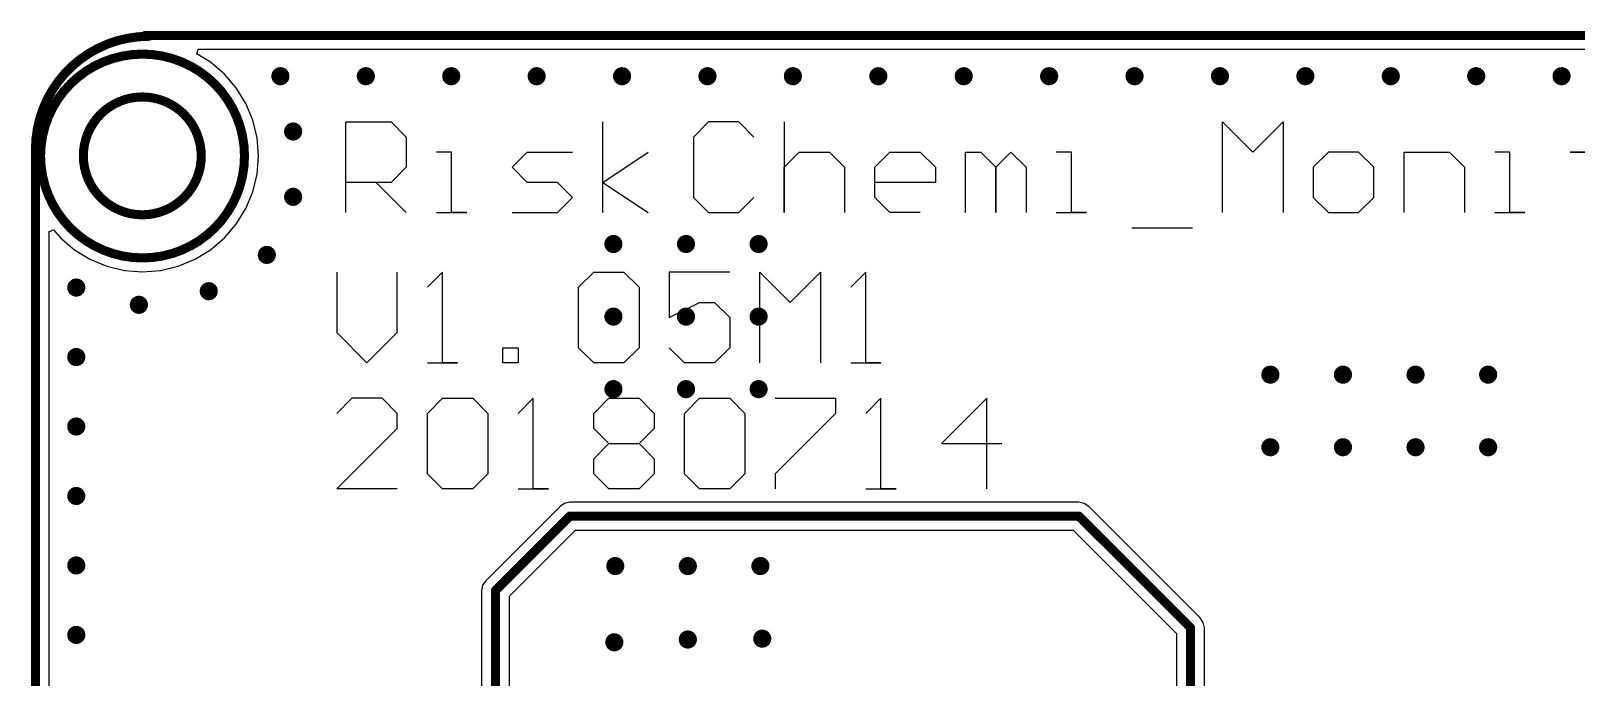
# Model space of a CAD drawing. Header units: millimetres. Extents: x 290 to 416, y 396 to 474.
# Drawn here: x 289.71 to 332.97, y 455.36 to 473.45 of the extents above; entities that cross this region are included whole.
import ezdxf

# ---------------------------------------------------------------- set-up
doc = ezdxf.new("R2010")
doc.units = ezdxf.units.MM
for name, color, linetype in [('BottomLayer', 5, 'Continuous'), ('KeepOutLayer', 6, 'Continuous'), ('MultiLayer', 9, 'Continuous'), ('TopLayer', 1, 'Continuous'), ('TopOverlay', 2, 'Continuous'), ('ViaHoleLayer', 16, 'Continuous')]:
    doc.layers.add(name, color=color, linetype=linetype)

msp = doc.modelspace()

# ---------------------------------------------------------------- linework, layer by layer
at = {"layer": 'BottomLayer'}
for p, q in [((294.359, 472.812), (294.394, 472.939)), ((294.744, 472.576), (294.359, 472.812)), ((294.394, 472.939), (388.315, 472.939)), ((295.131, 472.245), (294.744, 472.576)), ((295.462, 471.858), (295.131, 472.245)), ((295.728, 471.424), (295.462, 471.858)), ((295.923, 470.954), (295.728, 471.424)), ((296.042, 470.458), (295.923, 470.954)), ((296.082, 469.951), (296.042, 470.458)), ((296.042, 469.443), (296.082, 469.951)), ((295.923, 468.948), (296.042, 469.443)), ((295.728, 468.478), (295.923, 468.948)), ((295.462, 468.043), (295.728, 468.478)), ((295.131, 467.656), (295.462, 468.043)), ((290.228, 467.841), (290.347, 467.885)), ((290.228, 404.45), (290.228, 467.841)), ((290.347, 467.885), (290.542, 467.656)), ((290.542, 467.656), (290.929, 467.326)), ((294.744, 467.326), (295.131, 467.656)), ((290.929, 467.326), (291.363, 467.06)), ((294.31, 467.06), (294.744, 467.326)), ((291.363, 467.06), (291.834, 466.865)), ((291.834, 466.865), (292.329, 466.746)), ((292.329, 466.746), (292.837, 466.706)), ((292.837, 466.706), (293.344, 466.746)), ((293.344, 466.746), (293.839, 466.865)), ((293.839, 466.865), (294.31, 467.06)), ((304.8, 460.255), (304.651, 460.226)), ((319.049, 460.255), (304.8, 460.255)), ((319.198, 460.226), (319.049, 460.255)), ((304.525, 460.142), (302.443, 458.059)), ((304.651, 460.226), (304.525, 460.142)), ((319.324, 460.142), (319.198, 460.226)), ((322.448, 457.017), (319.324, 460.142)), ((303.106, 457.623), (304.961, 459.479)), ((304.961, 459.479), (318.888, 459.479)), ((318.888, 459.479), (321.785, 456.582)), ((302.358, 457.933), (302.329, 457.784)), ((302.329, 457.784), (302.329, 452.218)), ((302.443, 458.059), (302.358, 457.933)), ((303.106, 452.218), (303.106, 457.623)), ((322.532, 456.891), (322.448, 457.017)), ((322.562, 456.743), (322.532, 456.891)), ((321.785, 456.582), (321.785, 444.132)), ((322.562, 444.098), (322.562, 456.743))]:
    msp.add_line(p, q, dxfattribs=at)
for points, const_width in [([(296.57, 472.186, 1), (296.824, 472.186, 1)], 0.254), ([(298.961, 472.186, 1), (299.215, 472.186, 1)], 0.254), ([(301.352, 472.186, 1), (301.606, 472.186, 1)], 0.254), ([(303.743, 472.186, 1), (303.997, 472.186, 1)], 0.254), ([(306.134, 472.186, 1), (306.388, 472.186, 1)], 0.254), ([(308.525, 472.186, 1), (308.779, 472.186, 1)], 0.254), ([(310.916, 472.186, 1), (311.17, 472.186, 1)], 0.254), ([(313.307, 472.186, 1), (313.561, 472.186, 1)], 0.254), ([(315.698, 472.186, 1), (315.952, 472.186, 1)], 0.254), ([(318.089, 472.186, 1), (318.343, 472.186, 1)], 0.254), ([(320.48, 472.186, 1), (320.734, 472.186, 1)], 0.254), ([(322.871, 472.186, 1), (323.125, 472.186, 1)], 0.254), ([(325.262, 472.186, 1), (325.516, 472.186, 1)], 0.254), ([(327.653, 472.186, 1), (327.907, 472.186, 1)], 0.254), ([(330.044, 472.186, 1), (330.298, 472.186, 1)], 0.254), ([(332.434, 472.186, 1), (332.688, 472.186, 1)], 0.254), ([(296.926, 470.637, 1), (297.18, 470.637, 1)], 0.254), ([(296.926, 468.808, 1), (297.18, 468.808, 1)], 0.254), ([(305.892, 467.487, 1), (306.146, 467.487, 1)], 0.254), ([(307.924, 467.487, 1), (308.178, 467.487, 1)], 0.254), ([(309.956, 467.487, 1), (310.21, 467.487, 1)], 0.254), ([(296.189, 467.182, 1), (296.443, 467.182, 1)], 0.254), ([(290.855, 466.268, 1), (291.109, 466.268, 1)], 0.254), ([(294.564, 466.166, 1), (294.818, 466.166, 1)], 0.254), ([(292.608, 465.785, 1), (292.862, 465.785, 1)], 0.254), ([(305.892, 465.455, 1), (306.146, 465.455, 1)], 0.254), ([(307.924, 465.455, 1), (308.178, 465.455, 1)], 0.254), ([(309.956, 465.455, 1), (310.21, 465.455, 1)], 0.254), ([(290.855, 464.323, 1), (291.109, 464.323, 1)], 0.254), ([(324.282, 463.829, 1), (324.536, 463.829, 1)], 0.254), ([(326.314, 463.829, 1), (326.568, 463.829, 1)], 0.254), ([(328.346, 463.829, 1), (328.6, 463.829, 1)], 0.254), ([(330.378, 463.829, 1), (330.632, 463.829, 1)], 0.254), ([(305.892, 463.423, 1), (306.146, 463.423, 1)], 0.254), ([(307.924, 463.423, 1), (308.178, 463.423, 1)], 0.254), ([(309.956, 463.423, 1), (310.21, 463.423, 1)], 0.254), ([(290.855, 462.377, 1), (291.109, 462.377, 1)], 0.254), ([(324.282, 461.797, 1), (324.536, 461.797, 1)], 0.254), ([(326.314, 461.797, 1), (326.568, 461.797, 1)], 0.254), ([(328.346, 461.797, 1), (328.6, 461.797, 1)], 0.254), ([(330.378, 461.797, 1), (330.632, 461.797, 1)], 0.254), ([(290.855, 460.432, 1), (291.109, 460.432, 1)], 0.254), ([(304.736, 459.867, 1), (304.863, 459.867, 1)], 0.127), ([(304.736, 459.867, 1), (304.863, 459.867, 1)], 0.127), ([(318.986, 459.867, 1), (319.113, 459.867, 1)], 0.127), ([(318.986, 459.867, 1), (319.113, 459.867, 1)], 0.127), ([(290.855, 458.487, 1), (291.109, 458.487, 1)], 0.254), ([(305.943, 458.47, 1), (306.197, 458.47, 1)], 0.254), ([(307.975, 458.47, 1), (308.229, 458.47, 1)], 0.254), ([(310.007, 458.47, 1), (310.261, 458.47, 1)], 0.254), ([(302.654, 457.784, 1), (302.781, 457.784, 1)], 0.127), ([(302.654, 457.784, 1), (302.781, 457.784, 1)], 0.127), ([(290.855, 456.542, 1), (291.109, 456.542, 1)], 0.254), ([(322.11, 456.743, 1), (322.237, 456.743, 1)], 0.127), ([(322.11, 456.743, 1), (322.237, 456.743, 1)], 0.127), ([(305.918, 456.336, 1), (306.172, 456.336, 1)], 0.254), ([(307.975, 456.413, 1), (308.229, 456.413, 1)], 0.254), ([(310.058, 456.438, 1), (310.312, 456.438, 1)], 0.254)]:
    msp.add_lwpolyline(points, format="xyb", close=True, dxfattribs=dict(at, const_width=const_width))
at = {"layer": 'BottomLayer', "const_width": 0.254}
for points in [[(302.717, 457.784), (304.8, 459.867)], [(304.8, 459.867), (319.049, 459.867)], [(319.049, 459.867), (322.174, 456.743)], [(302.717, 451.714), (302.717, 457.784)], [(322.174, 443.586), (322.174, 456.743)]]:
    msp.add_lwpolyline(points, dxfattribs=at)
at = {"layer": 'KeepOutLayer', "const_width": 0.254}
msp.add_lwpolyline([(289.839, 470.129, -0.414214), (293.014, 473.304)], format="xyb", dxfattribs=at)
for points in [[(292.917, 473.328), (407.949, 473.328)], [(289.839, 402.373), (289.839, 470.129)]]:
    msp.add_lwpolyline(points, dxfattribs=at)
at = {"layer": 'KeepOutLayer'}
for points, const_width in [([(292.853, 473.328, 1), (292.98, 473.328, 1)], 0.127), ([(292.951, 473.304, 1), (293.078, 473.304, 1)], 0.127), ([(295.691, 469.951, 1), (289.983, 469.951, 1)], 0.254), ([(294.481, 469.955, 1), (291.181, 469.955, 1)], 0.254), ([(289.776, 470.129, 1), (289.903, 470.129, 1)], 0.127), ([(289.776, 470.129, 1), (289.903, 470.129, 1)], 0.127), ([(289.919, 469.951, 1), (290.046, 469.951, 1)], 0.127), ([(291.118, 469.955, 1), (291.245, 469.955, 1)], 0.127), ([(294.418, 469.955, 1), (294.545, 469.955, 1)], 0.127), ([(295.627, 469.951, 1), (295.754, 469.951, 1)], 0.127)]:
    msp.add_lwpolyline(points, format="xyb", close=True, dxfattribs=dict(at, const_width=const_width))
at = {"layer": 'MultiLayer', "const_width": 0.254}
for points in [[(296.57, 472.186, 1), (296.824, 472.186, 1)], [(298.961, 472.186, 1), (299.215, 472.186, 1)], [(301.352, 472.186, 1), (301.606, 472.186, 1)], [(303.743, 472.186, 1), (303.997, 472.186, 1)], [(306.134, 472.186, 1), (306.388, 472.186, 1)], [(308.525, 472.186, 1), (308.779, 472.186, 1)], [(310.916, 472.186, 1), (311.17, 472.186, 1)], [(313.307, 472.186, 1), (313.561, 472.186, 1)], [(315.698, 472.186, 1), (315.952, 472.186, 1)], [(318.089, 472.186, 1), (318.343, 472.186, 1)], [(320.48, 472.186, 1), (320.734, 472.186, 1)], [(322.871, 472.186, 1), (323.125, 472.186, 1)], [(325.262, 472.186, 1), (325.516, 472.186, 1)], [(327.653, 472.186, 1), (327.907, 472.186, 1)], [(330.044, 472.186, 1), (330.298, 472.186, 1)], [(332.434, 472.186, 1), (332.688, 472.186, 1)], [(296.926, 470.637, 1), (297.18, 470.637, 1)], [(296.926, 468.808, 1), (297.18, 468.808, 1)], [(305.892, 467.487, 1), (306.146, 467.487, 1)], [(307.924, 467.487, 1), (308.178, 467.487, 1)], [(309.956, 467.487, 1), (310.21, 467.487, 1)], [(296.189, 467.182, 1), (296.443, 467.182, 1)], [(290.855, 466.268, 1), (291.109, 466.268, 1)], [(294.564, 466.166, 1), (294.818, 466.166, 1)], [(292.608, 465.785, 1), (292.862, 465.785, 1)], [(305.892, 465.455, 1), (306.146, 465.455, 1)], [(307.924, 465.455, 1), (308.178, 465.455, 1)], [(309.956, 465.455, 1), (310.21, 465.455, 1)], [(290.855, 464.323, 1), (291.109, 464.323, 1)], [(324.282, 463.829, 1), (324.536, 463.829, 1)], [(326.314, 463.829, 1), (326.568, 463.829, 1)], [(328.346, 463.829, 1), (328.6, 463.829, 1)], [(330.378, 463.829, 1), (330.632, 463.829, 1)], [(305.892, 463.423, 1), (306.146, 463.423, 1)], [(307.924, 463.423, 1), (308.178, 463.423, 1)], [(309.956, 463.423, 1), (310.21, 463.423, 1)], [(290.855, 462.377, 1), (291.109, 462.377, 1)], [(324.282, 461.797, 1), (324.536, 461.797, 1)], [(326.314, 461.797, 1), (326.568, 461.797, 1)], [(328.346, 461.797, 1), (328.6, 461.797, 1)], [(330.378, 461.797, 1), (330.632, 461.797, 1)], [(290.855, 460.432, 1), (291.109, 460.432, 1)], [(290.855, 458.487, 1), (291.109, 458.487, 1)], [(305.943, 458.47, 1), (306.197, 458.47, 1)], [(307.975, 458.47, 1), (308.229, 458.47, 1)], [(310.007, 458.47, 1), (310.261, 458.47, 1)], [(290.855, 456.542, 1), (291.109, 456.542, 1)], [(305.918, 456.336, 1), (306.172, 456.336, 1)], [(307.975, 456.413, 1), (308.229, 456.413, 1)], [(310.058, 456.438, 1), (310.312, 456.438, 1)]]:
    msp.add_lwpolyline(points, format="xyb", close=True, dxfattribs=at)
at = {"layer": 'TopLayer'}
for p, q in [((294.359, 472.812), (294.394, 472.939)), ((294.744, 472.576), (294.359, 472.812)), ((294.394, 472.939), (388.315, 472.939)), ((295.131, 472.245), (294.744, 472.576)), ((295.462, 471.858), (295.131, 472.245)), ((295.728, 471.424), (295.462, 471.858)), ((295.923, 470.954), (295.728, 471.424)), ((296.042, 470.458), (295.923, 470.954)), ((296.082, 469.951), (296.042, 470.458)), ((296.042, 469.443), (296.082, 469.951)), ((295.923, 468.948), (296.042, 469.443)), ((295.728, 468.478), (295.923, 468.948)), ((295.462, 468.043), (295.728, 468.478)), ((295.131, 467.656), (295.462, 468.043)), ((290.228, 467.841), (290.347, 467.885)), ((290.228, 404.45), (290.228, 467.841)), ((290.347, 467.885), (290.542, 467.656)), ((290.542, 467.656), (290.929, 467.326)), ((294.744, 467.326), (295.131, 467.656)), ((290.929, 467.326), (291.363, 467.06)), ((294.31, 467.06), (294.744, 467.326)), ((291.363, 467.06), (291.834, 466.865)), ((291.834, 466.865), (292.329, 466.746)), ((292.329, 466.746), (292.837, 466.706)), ((292.837, 466.706), (293.344, 466.746)), ((293.344, 466.746), (293.839, 466.865)), ((293.839, 466.865), (294.31, 467.06))]:
    msp.add_line(p, q, dxfattribs=at)
at = {"layer": 'TopLayer', "const_width": 0.254}
for points in [[(296.57, 472.186, 1), (296.824, 472.186, 1)], [(298.961, 472.186, 1), (299.215, 472.186, 1)], [(301.352, 472.186, 1), (301.606, 472.186, 1)], [(303.743, 472.186, 1), (303.997, 472.186, 1)], [(306.134, 472.186, 1), (306.388, 472.186, 1)], [(308.525, 472.186, 1), (308.779, 472.186, 1)], [(310.916, 472.186, 1), (311.17, 472.186, 1)], [(313.307, 472.186, 1), (313.561, 472.186, 1)], [(315.698, 472.186, 1), (315.952, 472.186, 1)], [(318.089, 472.186, 1), (318.343, 472.186, 1)], [(320.48, 472.186, 1), (320.734, 472.186, 1)], [(322.871, 472.186, 1), (323.125, 472.186, 1)], [(325.262, 472.186, 1), (325.516, 472.186, 1)], [(327.653, 472.186, 1), (327.907, 472.186, 1)], [(330.044, 472.186, 1), (330.298, 472.186, 1)], [(332.434, 472.186, 1), (332.688, 472.186, 1)], [(296.926, 470.637, 1), (297.18, 470.637, 1)], [(296.926, 468.808, 1), (297.18, 468.808, 1)], [(305.892, 467.487, 1), (306.146, 467.487, 1)], [(307.924, 467.487, 1), (308.178, 467.487, 1)], [(309.956, 467.487, 1), (310.21, 467.487, 1)], [(296.189, 467.182, 1), (296.443, 467.182, 1)], [(290.855, 466.268, 1), (291.109, 466.268, 1)], [(294.564, 466.166, 1), (294.818, 466.166, 1)], [(292.608, 465.785, 1), (292.862, 465.785, 1)], [(305.892, 465.455, 1), (306.146, 465.455, 1)], [(307.924, 465.455, 1), (308.178, 465.455, 1)], [(309.956, 465.455, 1), (310.21, 465.455, 1)], [(290.855, 464.323, 1), (291.109, 464.323, 1)], [(324.282, 463.829, 1), (324.536, 463.829, 1)], [(326.314, 463.829, 1), (326.568, 463.829, 1)], [(328.346, 463.829, 1), (328.6, 463.829, 1)], [(330.378, 463.829, 1), (330.632, 463.829, 1)], [(305.892, 463.423, 1), (306.146, 463.423, 1)], [(307.924, 463.423, 1), (308.178, 463.423, 1)], [(309.956, 463.423, 1), (310.21, 463.423, 1)], [(290.855, 462.377, 1), (291.109, 462.377, 1)], [(324.282, 461.797, 1), (324.536, 461.797, 1)], [(326.314, 461.797, 1), (326.568, 461.797, 1)], [(328.346, 461.797, 1), (328.6, 461.797, 1)], [(330.378, 461.797, 1), (330.632, 461.797, 1)], [(290.855, 460.432, 1), (291.109, 460.432, 1)], [(290.855, 458.487, 1), (291.109, 458.487, 1)], [(305.943, 458.47, 1), (306.197, 458.47, 1)], [(307.975, 458.47, 1), (308.229, 458.47, 1)], [(310.007, 458.47, 1), (310.261, 458.47, 1)], [(290.855, 456.542, 1), (291.109, 456.542, 1)], [(305.918, 456.336, 1), (306.172, 456.336, 1)], [(307.975, 456.413, 1), (308.229, 456.413, 1)], [(310.058, 456.438, 1), (310.312, 456.438, 1)]]:
    msp.add_lwpolyline(points, format="xyb", close=True, dxfattribs=at)
at = {"layer": 'TopOverlay'}
for p, q in [((298.526, 468.367), (298.526, 470.907)), ((298.526, 470.907), (299.796, 470.907)), ((299.796, 470.907), (300.219, 470.483)), ((305.721, 468.367), (305.721, 470.907)), ((308.683, 470.907), (308.26, 470.483)), ((309.529, 470.907), (308.683, 470.907)), ((309.953, 470.483), (309.529, 470.907)), ((310.799, 470.907), (310.799, 468.367)), ((323.072, 468.367), (323.072, 470.907)), ((323.072, 470.907), (323.918, 470.06)), ((323.918, 470.06), (324.764, 470.907)), ((324.764, 470.907), (324.764, 468.367)), ((300.219, 470.483), (300.219, 469.637)), ((308.26, 470.483), (308.26, 468.791)), ((301.489, 470.06), (301.065, 470.06)), ((301.489, 468.367), (301.489, 470.06)), ((303.181, 469.637), (303.605, 470.06)), ((303.605, 470.06), (304.874, 470.06)), ((305.721, 469.214), (306.99, 470.06)), ((310.799, 469.637), (311.222, 470.06)), ((311.222, 470.06), (312.068, 470.06)), ((312.068, 470.06), (312.492, 469.637)), ((313.338, 469.637), (313.761, 470.06)), ((313.761, 470.06), (314.608, 470.06)), ((314.608, 470.06), (315.031, 469.637)), ((315.877, 468.367), (315.877, 470.06)), ((315.877, 470.06), (316.3, 470.06)), ((316.3, 470.06), (316.724, 469.637)), ((316.724, 469.637), (317.147, 470.06)), ((317.147, 470.06), (317.57, 469.637)), ((318.84, 470.06), (318.416, 470.06)), ((318.84, 468.367), (318.84, 470.06)), ((326.034, 470.06), (325.611, 469.637)), ((326.88, 470.06), (326.034, 470.06)), ((327.304, 469.637), (326.88, 470.06)), ((328.15, 468.367), (328.15, 470.06)), ((328.15, 470.06), (329.42, 470.06)), ((329.42, 470.06), (329.843, 469.637)), ((331.112, 470.06), (330.689, 470.06)), ((331.112, 468.367), (331.112, 470.06)), ((333.228, 470.06), (332.805, 470.06)), ((332.805, 470.06), (333.652, 470.06)), ((300.219, 469.637), (299.796, 469.214)), ((303.605, 469.214), (303.181, 469.637)), ((310.799, 468.367), (310.799, 469.637)), ((312.492, 469.637), (312.492, 468.367)), ((313.338, 468.791), (313.338, 469.637)), ((315.031, 469.637), (315.031, 469.214)), ((316.724, 469.637), (316.724, 468.367)), ((316.724, 468.367), (316.724, 469.637)), ((317.57, 469.637), (317.57, 468.367)), ((325.611, 469.637), (325.611, 468.791)), ((327.304, 468.791), (327.304, 469.637)), ((329.843, 469.637), (329.843, 468.367)), ((299.796, 469.214), (298.526, 469.214)), ((299.373, 469.214), (300.219, 468.367)), ((304.451, 469.214), (303.605, 469.214)), ((304.874, 468.791), (304.451, 469.214)), ((305.721, 469.214), (306.99, 468.367)), ((315.031, 469.214), (313.338, 469.214)), ((304.451, 468.367), (304.874, 468.791)), ((308.26, 468.791), (308.683, 468.367)), ((309.529, 468.367), (309.953, 468.791)), ((313.761, 468.367), (313.338, 468.791)), ((325.611, 468.791), (326.034, 468.367)), ((326.88, 468.367), (327.304, 468.791)), ((301.065, 468.367), (301.912, 468.367)), ((301.912, 468.367), (301.489, 468.367)), ((303.181, 468.367), (304.451, 468.367)), ((308.683, 468.367), (309.529, 468.367)), ((314.608, 468.367), (313.761, 468.367)), ((318.416, 468.367), (319.263, 468.367)), ((319.263, 468.367), (318.84, 468.367)), ((326.034, 468.367), (326.88, 468.367)), ((330.689, 468.367), (331.536, 468.367)), ((331.536, 468.367), (331.112, 468.367)), ((320.532, 467.944), (322.225, 467.944)), ((298.272, 466.699), (298.272, 465.006)), ((299.965, 465.006), (299.965, 466.699)), ((301.235, 466.699), (300.811, 466.276)), ((301.235, 464.16), (301.235, 466.699)), ((305.043, 466.276), (305.467, 466.699)), ((305.467, 466.699), (306.313, 466.699)), ((306.313, 466.699), (306.736, 466.276)), ((309.275, 466.699), (307.583, 466.699)), ((307.583, 466.699), (307.583, 465.429)), ((310.122, 464.16), (310.122, 466.699)), ((310.122, 466.699), (310.968, 465.852)), ((310.968, 465.852), (311.814, 466.699)), ((311.814, 466.699), (311.814, 464.16)), ((313.084, 466.699), (312.661, 466.276)), ((313.084, 464.16), (313.084, 466.699)), ((305.043, 464.583), (305.043, 466.276)), ((306.736, 466.276), (306.736, 464.583)), ((307.583, 465.429), (308.429, 465.852)), ((308.429, 465.852), (308.852, 465.852)), ((308.852, 465.852), (309.275, 465.429)), ((309.275, 465.429), (309.275, 464.583)), ((298.272, 465.006), (299.119, 464.16)), ((299.119, 464.16), (299.965, 465.006)), ((302.927, 464.16), (302.927, 464.583)), ((302.927, 464.583), (303.351, 464.583)), ((303.351, 464.583), (303.351, 464.16)), ((305.467, 464.16), (305.043, 464.583)), ((306.736, 464.583), (306.313, 464.16)), ((308.006, 464.16), (307.583, 464.583)), ((309.275, 464.583), (308.852, 464.16)), ((300.811, 464.16), (301.658, 464.16)), ((301.658, 464.16), (301.235, 464.16)), ((303.351, 464.16), (302.927, 464.16)), ((306.313, 464.16), (305.467, 464.16)), ((308.852, 464.16), (308.006, 464.16)), ((312.661, 464.16), (313.507, 464.16)), ((313.507, 464.16), (313.084, 464.16)), ((298.695, 463.168), (298.272, 462.745)), ((299.542, 463.168), (298.695, 463.168)), ((299.965, 462.745), (299.542, 463.168)), ((300.811, 462.745), (301.235, 463.168)), ((301.235, 463.168), (302.081, 463.168)), ((302.081, 463.168), (302.504, 462.745)), ((303.774, 463.168), (303.351, 462.745)), ((303.774, 460.629), (303.774, 463.168)), ((305.467, 462.745), (305.89, 463.168)), ((305.89, 463.168), (306.736, 463.168)), ((306.736, 463.168), (307.159, 462.745)), ((308.006, 462.745), (308.429, 463.168)), ((308.429, 463.168), (309.275, 463.168)), ((309.275, 463.168), (309.699, 462.745)), ((310.545, 463.168), (312.238, 463.168)), ((312.238, 463.168), (312.238, 462.745)), ((313.507, 463.168), (313.084, 462.745)), ((313.507, 460.629), (313.507, 463.168)), ((316.47, 463.168), (315.2, 461.899)), ((316.47, 460.629), (316.47, 463.168)), ((299.965, 462.322), (299.965, 462.745)), ((300.811, 461.052), (300.811, 462.745)), ((302.504, 462.745), (302.504, 461.052)), ((305.467, 462.322), (305.467, 462.745)), ((307.159, 462.745), (307.159, 462.322)), ((308.006, 461.052), (308.006, 462.745)), ((309.699, 462.745), (309.699, 461.052)), ((312.238, 462.745), (310.545, 461.052)), ((298.272, 460.629), (299.965, 462.322)), ((305.89, 461.899), (305.467, 462.322)), ((307.159, 462.322), (306.736, 461.899)), ((305.467, 461.475), (305.89, 461.899)), ((305.89, 461.899), (306.736, 461.899)), ((306.736, 461.899), (307.159, 461.475)), ((315.2, 461.899), (316.893, 461.899)), ((305.467, 461.052), (305.467, 461.475)), ((307.159, 461.475), (307.159, 461.052)), ((301.235, 460.629), (300.811, 461.052)), ((302.504, 461.052), (302.081, 460.629)), ((305.89, 460.629), (305.467, 461.052)), ((307.159, 461.052), (306.736, 460.629)), ((308.429, 460.629), (308.006, 461.052)), ((309.699, 461.052), (309.275, 460.629)), ((310.545, 461.052), (310.545, 460.629)), ((299.965, 460.629), (298.272, 460.629)), ((302.081, 460.629), (301.235, 460.629)), ((303.351, 460.629), (304.197, 460.629)), ((304.197, 460.629), (303.774, 460.629)), ((306.736, 460.629), (305.89, 460.629)), ((309.275, 460.629), (308.429, 460.629)), ((313.084, 460.629), (313.93, 460.629)), ((313.93, 460.629), (313.507, 460.629))]:
    msp.add_line(p, q, dxfattribs=at)
at = {"layer": 'ViaHoleLayer', "const_width": 0.127}
for points in [[(296.634, 472.186, 1), (296.761, 472.186, 1)], [(299.025, 472.186, 1), (299.152, 472.186, 1)], [(301.416, 472.186, 1), (301.543, 472.186, 1)], [(303.807, 472.186, 1), (303.934, 472.186, 1)], [(306.198, 472.186, 1), (306.325, 472.186, 1)], [(308.589, 472.186, 1), (308.716, 472.186, 1)], [(310.98, 472.186, 1), (311.107, 472.186, 1)], [(313.37, 472.186, 1), (313.497, 472.186, 1)], [(315.761, 472.186, 1), (315.888, 472.186, 1)], [(318.152, 472.186, 1), (318.279, 472.186, 1)], [(320.543, 472.186, 1), (320.67, 472.186, 1)], [(322.934, 472.186, 1), (323.061, 472.186, 1)], [(325.325, 472.186, 1), (325.452, 472.186, 1)], [(327.716, 472.186, 1), (327.843, 472.186, 1)], [(330.107, 472.186, 1), (330.234, 472.186, 1)], [(332.498, 472.186, 1), (332.625, 472.186, 1)], [(296.99, 470.637, 1), (297.116, 470.637, 1)], [(296.99, 468.808, 1), (297.116, 468.808, 1)], [(305.956, 467.487, 1), (306.083, 467.487, 1)], [(307.988, 467.487, 1), (308.115, 467.487, 1)], [(310.02, 467.487, 1), (310.147, 467.487, 1)], [(296.253, 467.182, 1), (296.38, 467.182, 1)], [(290.919, 466.268, 1), (291.046, 466.268, 1)], [(294.627, 466.166, 1), (294.754, 466.166, 1)], [(292.671, 465.785, 1), (292.798, 465.785, 1)], [(305.956, 465.455, 1), (306.083, 465.455, 1)], [(307.988, 465.455, 1), (308.115, 465.455, 1)], [(310.02, 465.455, 1), (310.147, 465.455, 1)], [(290.919, 464.323, 1), (291.046, 464.323, 1)], [(324.345, 463.829, 1), (324.472, 463.829, 1)], [(326.377, 463.829, 1), (326.504, 463.829, 1)], [(328.409, 463.829, 1), (328.536, 463.829, 1)], [(330.441, 463.829, 1), (330.568, 463.829, 1)], [(305.956, 463.423, 1), (306.083, 463.423, 1)], [(307.988, 463.423, 1), (308.115, 463.423, 1)], [(310.02, 463.423, 1), (310.147, 463.423, 1)], [(290.919, 462.377, 1), (291.046, 462.377, 1)], [(324.345, 461.797, 1), (324.472, 461.797, 1)], [(326.377, 461.797, 1), (326.504, 461.797, 1)], [(328.409, 461.797, 1), (328.536, 461.797, 1)], [(330.441, 461.797, 1), (330.568, 461.797, 1)], [(290.919, 460.432, 1), (291.046, 460.432, 1)], [(290.919, 458.487, 1), (291.046, 458.487, 1)], [(306.007, 458.47, 1), (306.134, 458.47, 1)], [(308.038, 458.47, 1), (308.166, 458.47, 1)], [(310.07, 458.47, 1), (310.197, 458.47, 1)], [(290.919, 456.542, 1), (291.046, 456.542, 1)], [(305.981, 456.336, 1), (306.108, 456.336, 1)], [(308.038, 456.413, 1), (308.166, 456.413, 1)], [(310.121, 456.438, 1), (310.248, 456.438, 1)]]:
    msp.add_lwpolyline(points, format="xyb", close=True, dxfattribs=at)

doc.saveas('drawing.dxf')
